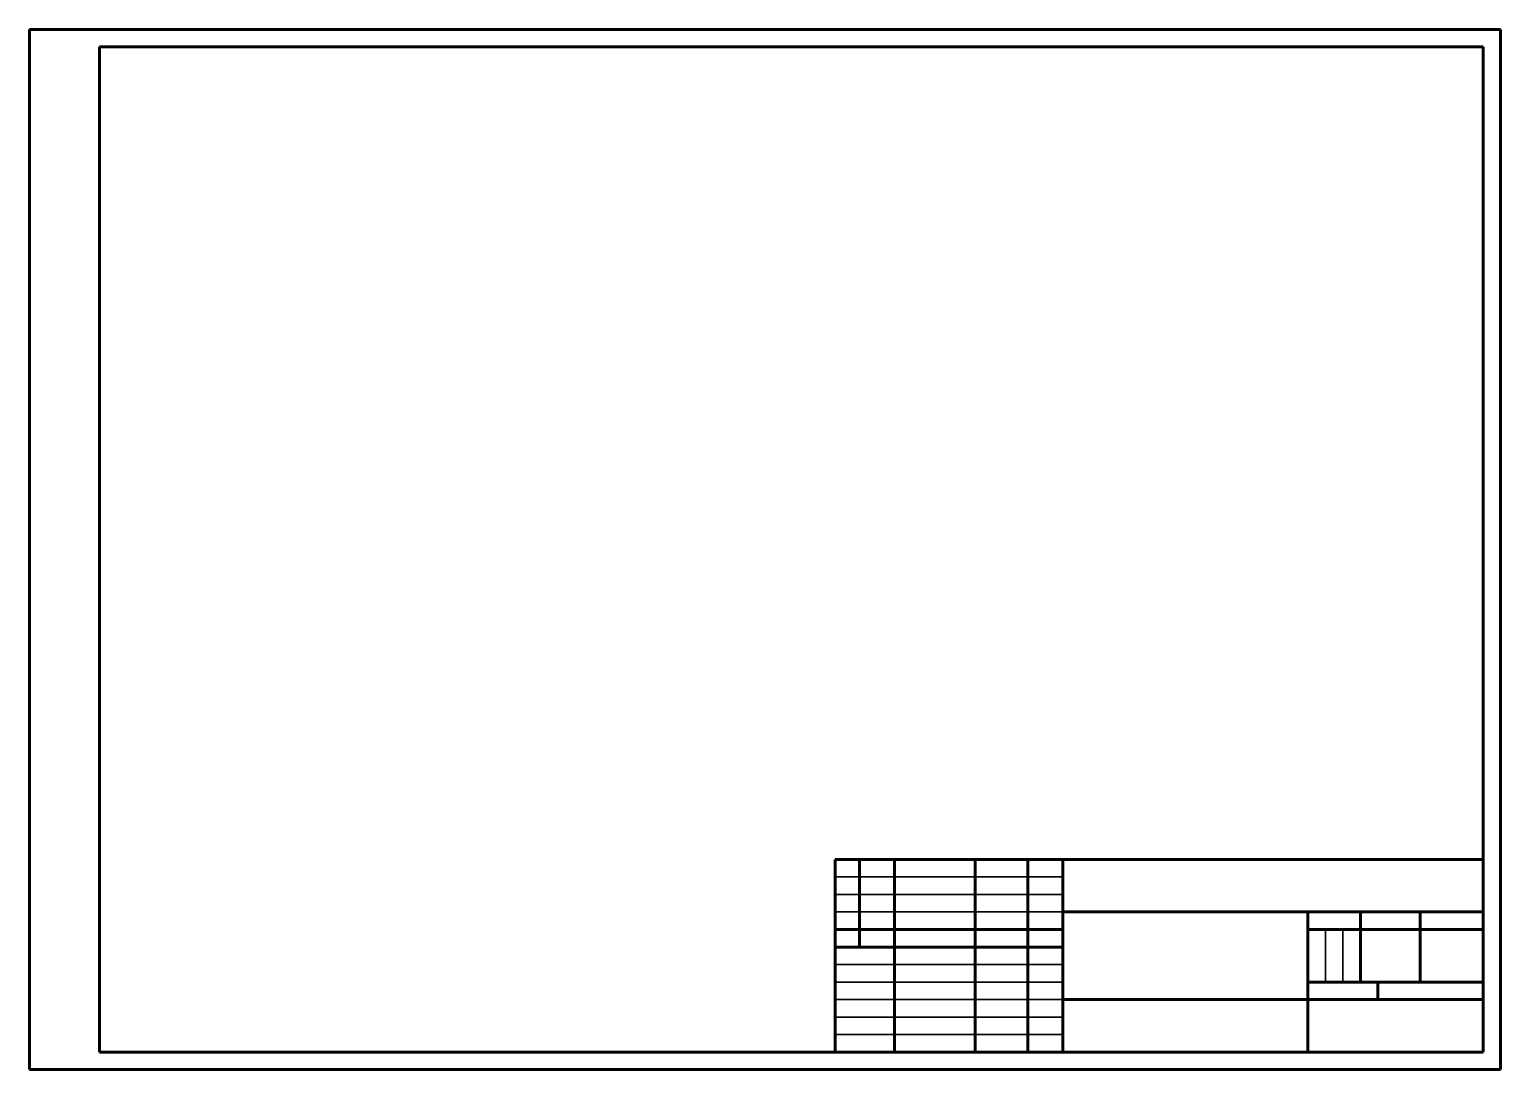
# Model space of a CAD drawing. Header units: inches. Extents: x -210 to 210, y 0 to 297.
import ezdxf

# ---------------------------------------------------------------- set-up
doc = ezdxf.new("R2010")
doc.units = ezdxf.units.IN
doc.header["$MEASUREMENT"] = 0
for name, color, linetype, lineweight in [('Основные линии', 7, 'Continuous', 60), ('Размеры', 7, 'Continuous', 25), ('Тонкие линии', 7, 'Continuous', 30)]:
    doc.layers.add(name, color=color, linetype=linetype, lineweight=lineweight)

msp = doc.modelspace()

# ---------------------------------------------------------------- linework, layer by layer
at = {"layer": 'Основные линии'}
for p, q in [((0, 297), (-210, 297)), ((-210, 0), (-210, 297)), ((210, 297), (0, 297)), ((210, 0), (210, 297)), ((205, 292), (-190, 292)), ((-190, 292), (-190, 5)), ((205, 5), (205, 292)), ((20, 60), (205, 60)), ((20, 60), (27, 60)), ((20, 60), (27, 60)), ((20, 60), (20, 4.79)), ((27, 60), (37, 60)), ((27, 60), (27, 35)), ((37, 60), (37, 5)), ((37, 60), (60, 60)), ((60, 60), (60, 5)), ((60, 60), (75, 60)), ((75, 60), (75, 5)), ((85, 5), (85, 60)), ((85, 45), (205, 45)), ((155, 5), (155, 45)), ((170, 25), (170, 45)), ((187, 40), (187, 45)), ((187, 45), (187, 25)), ((205, 45), (205, 20)), ((205, 45), (205, 40)), ((85, 40), (20, 40)), ((205, 40), (155, 40)), ((155, 40), (155, 25)), ((205, 40), (187, 40)), ((20, 35), (85, 35)), ((155, 25), (205, 25)), ((187, 25), (170, 25)), ((175, 20), (175, 25)), ((205, 20), (85, 20)), ((-190, 5), (205, 5)), ((75, 5), (90, 5)), ((75, 5), (85, 5)), ((85, 5), (155, 5)), ((0, 0), (-210, 0)), ((0, 0), (210, 0))]:
    msp.add_line(p, q, dxfattribs=at)
at = {"layer": 'Размеры'}
msp.add_line((-210, 297), (-190, 297), dxfattribs=at)
at = {"layer": 'Тонкие линии'}
for p, q in [((20, 55), (85, 55)), ((85, 55), (85, 50)), ((85, 50), (20, 50)), ((20, 50), (20, 45)), ((20, 45), (85, 45)), ((85, 45), (85, 40)), ((20, 40), (20, 30)), ((160, 25), (160, 40)), ((160, 40), (165, 40)), ((165, 40), (165, 25)), ((20, 30), (85, 30)), ((85, 30), (85, 25)), ((85, 25), (20, 25)), ((20, 25), (20, 20)), ((20, 20), (85, 20)), ((85, 20), (85, 15)), ((85, 15), (20, 15)), ((20, 15), (20, 10)), ((20, 10), (85, 10))]:
    msp.add_line(p, q, dxfattribs=at)

doc.saveas('drawing.dxf')
